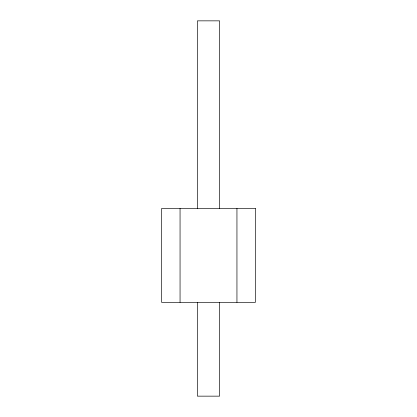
<?xml version="1.0" encoding="UTF-8"?>
<svg xmlns="http://www.w3.org/2000/svg" width="417" height="417" viewBox="0 0 417 417"><rect width="100%" height="100%" fill="white"/><g stroke="black" fill="none" stroke-linecap="round" stroke-linejoin="round"><path stroke-width="0.63" d="M236.945 208.5L236.945 302.325M219.582 208.5L219.582 20.85L197.418 20.85L197.418 208.5M219.582 302.325L219.582 396.15L197.418 396.15L197.418 302.325M180.055 208.5L180.055 302.325M255.412 208.5L161.588 208.5L161.588 302.325L255.412 302.325L255.412 208.5"/></g></svg>
